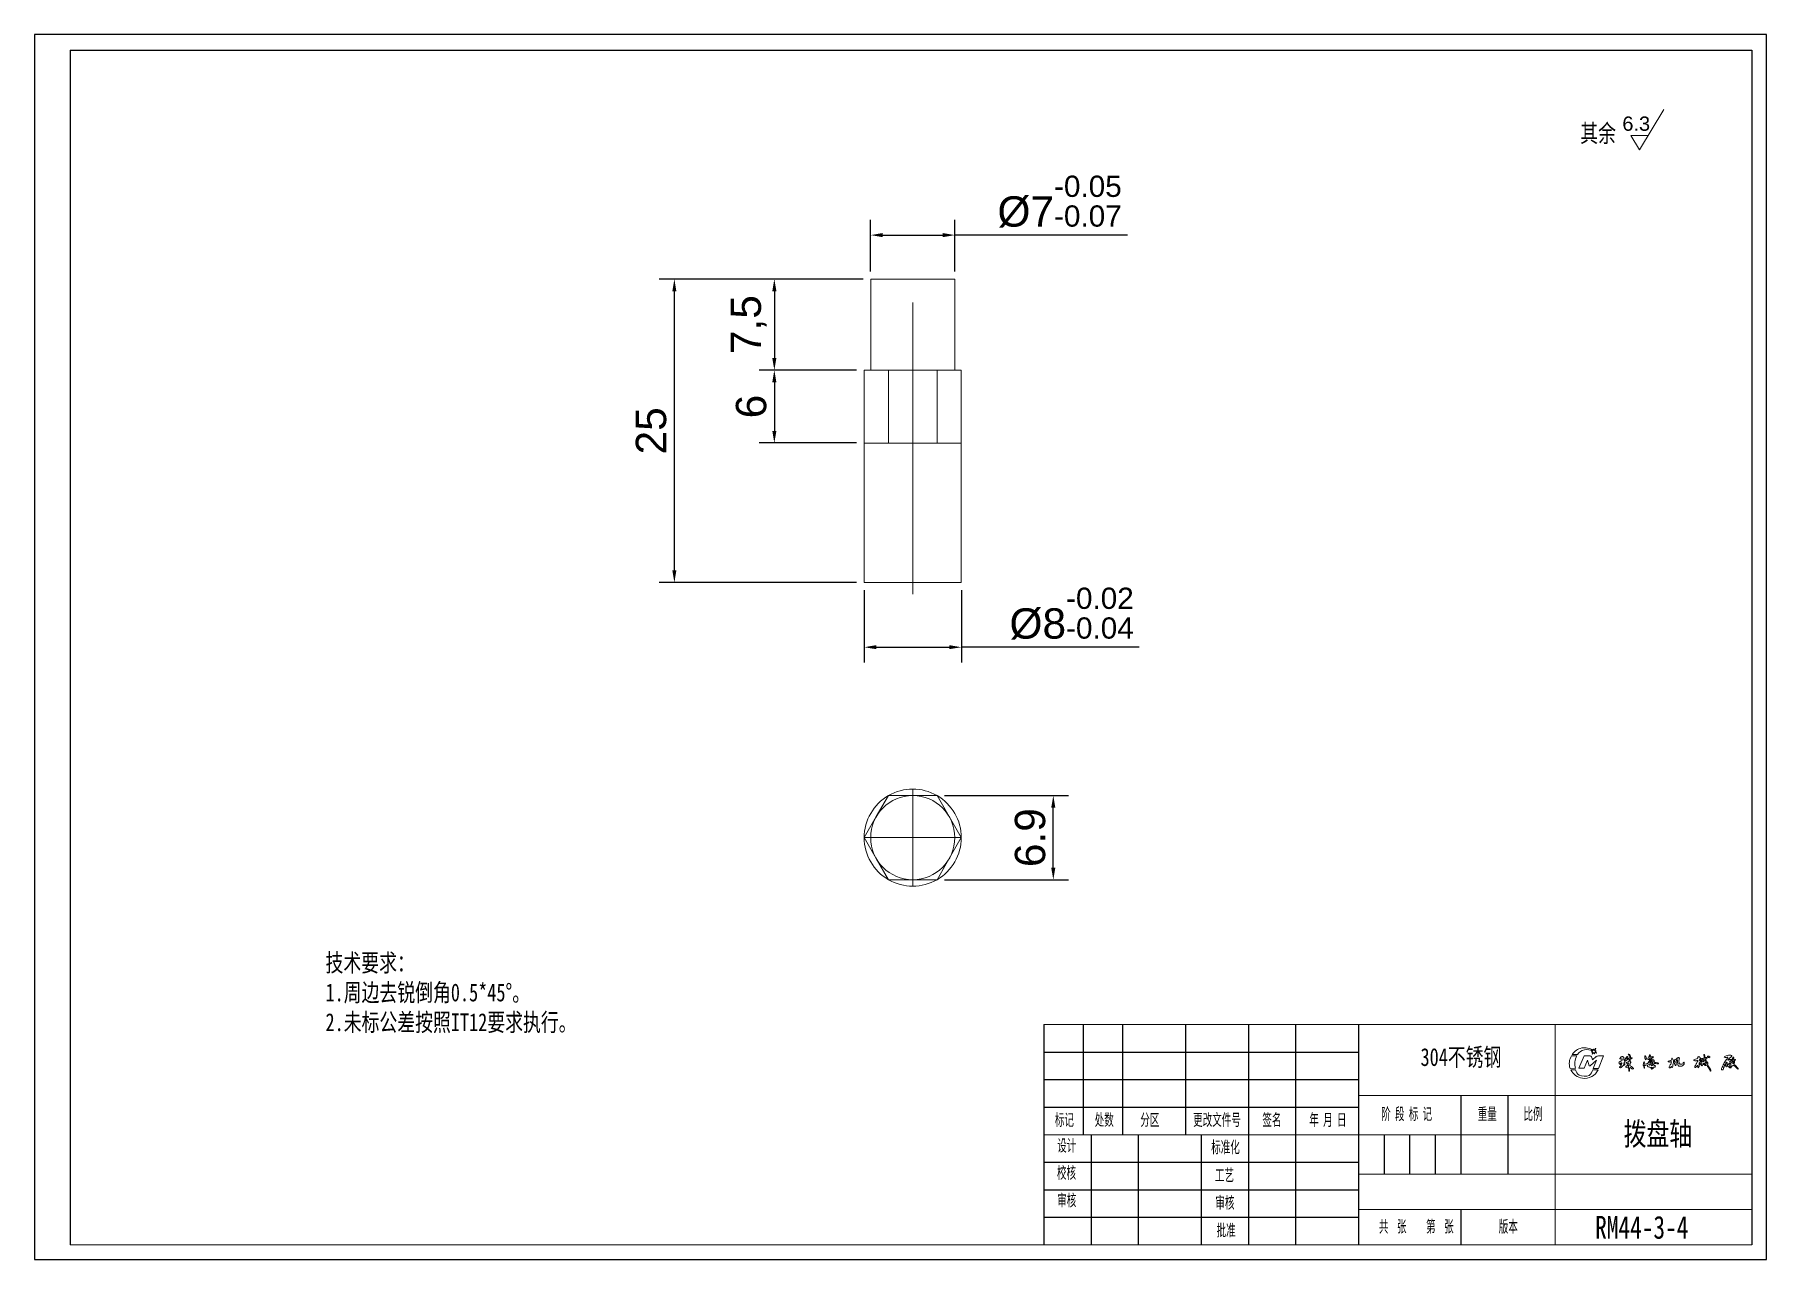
# Model space of a CAD drawing. Header units: millimetres. Extents: x 159798 to 159941, y -89842 to -89741.
import ezdxf

# ---------------------------------------------------------------- set-up
doc = ezdxf.new("R2010")
doc.units = ezdxf.units.MM
doc.linetypes.add('ACAD_ISO04W100', pattern=[30, 24, -3, 0, -3])
for name, color, linetype in [('10', 7, 'Continuous'), ('5', 7, 'Continuous'), ('9', 7, 'Continuous')]:
    doc.layers.add(name, color=color, linetype=linetype)
doc.layers.add('中心线', color=6, linetype='ACAD_ISO04W100', lineweight=0)
doc.layers.add('尺寸线', color=100, linetype='Continuous', lineweight=5)
doc.styles.add('SLDTEXTSTYLE1', font='TXT', dxfattribs={"width": 0.7, "bigfont": 'bigfont'})
doc.styles.get("Standard").update_dxf_attribs({"font": 'arial.ttf'})
doc.dimstyles.new('ISO-25', dxfattribs={"dimtxt": 2.5, "dimasz": 2.5, "dimexe": 1.25, "dimexo": 0.625, "dimtad": 1, "dimtih": 1, "dimtoh": 1, "dimtxsty": 'Standard', "dimcen": 2.5, "dimadec": 0, "dimazin": 0, "dimtfac": 1, "dimtmove": 0, "dimatfit": 3, "dimfxl": 1, "dimarcsym": 0})

# ---------------------------------------------------------------- blocks, each defined once
blk = doc.blocks.new('*D248')
at = {"layer": 'Defpoints', "color": 0, "transparency": 16777216}
for p in [(159850.79, -89760.96), (159866.95, -89760.96), (159866.42, -89785.96)]:
    blk.add_point(p, dxfattribs=at)
at = {"layer": '尺寸线', "color": 0, "lineweight": -2, "transparency": 16777216}
for p, q in [((159866.33, -89760.96), (159849.54, -89760.96)), ((159850.79, -89784.96), (159850.79, -89761.96)), ((159865.79, -89785.96), (159849.54, -89785.96))]:
    blk.add_line(p, q, dxfattribs=at)
at = {"layer": '尺寸线', "color": 0, "transparency": 16777216}
for points in [[(159850.62, -89761.96), (159850.95, -89761.96), (159850.79, -89760.96)], [(159850.62, -89784.96), (159850.95, -89784.96), (159850.79, -89785.96)]]:
    blk.add_solid(points, dxfattribs=at)
at = {"layer": '尺寸线', "color": 0, "transparency": 16777216, "insert": (159848.88, -89773.46), "char_height": 2.5, "attachment_point": 5, "rotation": 90}
blk.add_mtext('25', dxfattribs=at)
blk = doc.blocks.new('*D249')
at = {"layer": 'Defpoints', "color": 0, "transparency": 16777216}
for p in [(159866.95, -89760.96), (159859.02, -89768.46), (159866.42, -89768.46)]:
    blk.add_point(p, dxfattribs=at)
at = {"layer": '尺寸线', "color": 0, "lineweight": -2, "transparency": 16777216}
for p, q in [((159866.33, -89760.96), (159857.77, -89760.96)), ((159859.02, -89761.96), (159859.02, -89767.46)), ((159865.79, -89768.46), (159857.77, -89768.46))]:
    blk.add_line(p, q, dxfattribs=at)
at = {"layer": '尺寸线', "color": 0, "transparency": 16777216}
for points in [[(159858.85, -89761.96), (159859.19, -89761.96), (159859.02, -89760.96)], [(159858.85, -89767.46), (159859.19, -89767.46), (159859.02, -89768.46)]]:
    blk.add_solid(points, dxfattribs=at)
at = {"layer": '尺寸线', "color": 0, "transparency": 16777216, "insert": (159856.9, -89764.71), "char_height": 2.5, "attachment_point": 5, "rotation": 90}
blk.add_mtext('7,5', dxfattribs=at)
blk = doc.blocks.new('*D250')
at = {"layer": 'Defpoints', "color": 0, "transparency": 16777216}
for p in [(159866.42, -89768.46), (159859.02, -89774.46), (159866.42, -89774.46)]:
    blk.add_point(p, dxfattribs=at)
at = {"layer": '尺寸线', "color": 0, "lineweight": -2, "transparency": 16777216}
for p, q in [((159865.79, -89768.46), (159857.77, -89768.46)), ((159859.02, -89769.46), (159859.02, -89773.46)), ((159865.79, -89774.46), (159857.77, -89774.46))]:
    blk.add_line(p, q, dxfattribs=at)
at = {"layer": '尺寸线', "color": 0, "transparency": 16777216}
for points in [[(159858.85, -89769.46), (159859.19, -89769.46), (159859.02, -89768.46)], [(159858.85, -89773.46), (159859.19, -89773.46), (159859.02, -89774.46)]]:
    blk.add_solid(points, dxfattribs=at)
at = {"layer": '尺寸线', "color": 0, "transparency": 16777216, "insert": (159857.12, -89771.46), "char_height": 2.5, "attachment_point": 5, "rotation": 90}
blk.add_mtext('6', dxfattribs=at)
blk = doc.blocks.new('*D251')
at = {"layer": 'Defpoints', "color": 0, "transparency": 16777216}
for p in [(159872.42, -89803.5), (159881.99, -89803.5), (159872.42, -89810.43)]:
    blk.add_point(p, dxfattribs=at)
at = {"layer": '尺寸线', "color": 0, "lineweight": -2, "transparency": 16777216}
for p, q in [((159873.04, -89803.5), (159883.24, -89803.5)), ((159881.99, -89809.43), (159881.99, -89804.5)), ((159873.04, -89810.43), (159883.24, -89810.43))]:
    blk.add_line(p, q, dxfattribs=at)
at = {"layer": '尺寸线', "color": 0, "transparency": 16777216}
for points in [[(159881.82, -89804.5), (159882.16, -89804.5), (159881.99, -89803.5)], [(159881.82, -89809.43), (159882.16, -89809.43), (159881.99, -89810.43)]]:
    blk.add_solid(points, dxfattribs=at)
at = {"layer": '尺寸线', "color": 0, "transparency": 16777216, "insert": (159880.09, -89806.96), "char_height": 2.5, "attachment_point": 5, "rotation": 90}
blk.add_mtext('6.9', dxfattribs=at)
blk = doc.blocks.new('*D253')
at = {"layer": 'Defpoints', "color": 0, "transparency": 16777216}
for p in [(159866.42, -89785.96), (159874.42, -89785.96), (159874.42, -89791.28)]:
    blk.add_point(p, dxfattribs=at)
at = {"layer": '尺寸线', "color": 0, "lineweight": -2, "transparency": 16777216}
for p, q in [((159866.42, -89786.59), (159866.42, -89792.53)), ((159874.42, -89786.59), (159874.42, -89792.53)), ((159867.42, -89791.28), (159873.42, -89791.28)), ((159889.07, -89791.28), (159874.42, -89791.28))]:
    blk.add_line(p, q, dxfattribs=at)
at = {"layer": '尺寸线', "color": 0, "transparency": 16777216}
for points in [[(159867.42, -89791.11), (159867.42, -89791.44), (159866.42, -89791.28)], [(159873.42, -89791.11), (159873.42, -89791.44), (159874.42, -89791.28)]]:
    blk.add_solid(points, dxfattribs=at)
at = {"layer": '尺寸线', "color": 0, "transparency": 16777216, "insert": (159883.5, -89788.52), "char_height": 2.5, "attachment_point": 5}
blk.add_mtext('%%C8{\\H0.7x;\\S-0.02^ -0.04;}', dxfattribs=at)
blk = doc.blocks.new('*D254')
at = {"layer": 'Defpoints', "color": 0, "transparency": 16777216}
for p in [(159873.88, -89757.34), (159866.95, -89760.96), (159873.88, -89760.96)]:
    blk.add_point(p, dxfattribs=at)
at = {"layer": '尺寸线', "color": 0, "lineweight": -2, "transparency": 16777216}
for p, q in [((159866.95, -89760.34), (159866.95, -89756.09)), ((159873.88, -89760.34), (159873.88, -89756.09)), ((159867.95, -89757.34), (159872.88, -89757.34)), ((159888.09, -89757.34), (159873.88, -89757.34))]:
    blk.add_line(p, q, dxfattribs=at)
at = {"layer": '尺寸线', "color": 0, "transparency": 16777216}
for points in [[(159867.95, -89757.17), (159867.95, -89757.51), (159866.95, -89757.34)], [(159872.88, -89757.17), (159872.88, -89757.51), (159873.88, -89757.34)]]:
    blk.add_solid(points, dxfattribs=at)
at = {"layer": '尺寸线', "color": 0, "transparency": 16777216, "insert": (159882.51, -89754.59), "char_height": 2.5, "width": 16.67, "attachment_point": 5}
blk.add_mtext('%%C7{\\H0.7x;\\S-0.05^ -0.07;}', dxfattribs=at)

msp = doc.modelspace()

# ---------------------------------------------------------------- linework, layer by layer
at = {"color": 7, "linetype": 'Continuous', "lineweight": 15}
for p, q in [((159930.254, -89750.326), (159932.255, -89746.993)), ((159929.539, -89749.135), (159930.254, -89750.326)), ((159929.539, -89749.135), (159930.969, -89749.135)), ((159866.953, -89760.961), (159866.953, -89768.461)), ((159873.881, -89760.961), (159866.953, -89760.961)), ((159873.881, -89768.461), (159873.881, -89760.961)), ((159866.417, -89768.461), (159867.417, -89768.461)), ((159866.417, -89768.461), (159866.417, -89774.461)), ((159867.417, -89768.461), (159868.417, -89768.461)), ((159868.417, -89768.461), (159868.417, -89774.461)), ((159868.417, -89768.461), (159870.417, -89768.461)), ((159870.417, -89768.461), (159872.417, -89768.461)), ((159872.417, -89768.461), (159872.417, -89774.461)), ((159872.417, -89768.461), (159873.417, -89768.461)), ((159873.417, -89768.461), (159874.417, -89768.461)), ((159874.417, -89774.461), (159874.417, -89768.461)), ((159866.417, -89774.461), (159866.417, -89785.961)), ((159868.417, -89774.461), (159866.417, -89774.461)), ((159872.417, -89774.461), (159868.417, -89774.461)), ((159874.417, -89774.461), (159872.417, -89774.461)), ((159874.417, -89785.961), (159874.417, -89774.461)), ((159866.417, -89785.961), (159874.417, -89785.961)), ((159868.417, -89803.497), (159867.417, -89805.229)), ((159870.417, -89803.497), (159868.417, -89803.497)), ((159872.417, -89803.497), (159870.417, -89803.497)), ((159873.417, -89805.229), (159872.417, -89803.497)), ((159867.417, -89805.229), (159866.417, -89806.961)), ((159874.417, -89806.961), (159873.417, -89805.229)), ((159866.417, -89806.961), (159867.417, -89808.693)), ((159873.417, -89808.693), (159874.417, -89806.961)), ((159867.417, -89808.693), (159868.417, -89810.425)), ((159872.417, -89810.425), (159873.417, -89808.693)), ((159868.417, -89810.425), (159870.417, -89810.425)), ((159870.417, -89810.425), (159872.417, -89810.425))]:
    msp.add_line(p, q, dxfattribs=at)
msp.add_circle((159870.417, -89806.961), 3.464, dxfattribs=at)
for start, end in [(60, 180), (120, 180), (0, 60), (180, 240), (300, 0), (240, 300)]:
    msp.add_arc((159870.417, -89806.961), 4, start, end, dxfattribs=at)
at = {"layer": '10', "color": 7, "lineweight": 15}
for p, q in [((159923.317, -89822.36), (159923.317, -89831.427)), ((159907.126, -89828.188), (159939.508, -89828.188)), ((159881.22, -89831.427), (159923.317, -89831.427)), ((159923.317, -89831.427), (159923.317, -89840.493)), ((159907.126, -89834.665), (159939.508, -89834.665)), ((159907.126, -89837.585), (159939.508, -89837.585))]:
    msp.add_line(p, q, dxfattribs=at)
at = {"layer": '5', "color": 7, "lineweight": 15}
for p, q in [((159881.22, -89822.36), (159939.508, -89822.36)), ((159881.22, -89822.36), (159939.508, -89822.36)), ((159925.155, -89824.822), (159924.727, -89824.822)), ((159926.305, -89824.621), (159926.402, -89824.557)), ((159926.425, -89824.629), (159926.308, -89824.629)), ((159926.359, -89824.795), (159926.425, -89824.629)), ((159926.486, -89824.66), (159926.367, -89824.799)), ((159926.435, -89824.489), (159926.447, -89824.398)), ((159926.467, -89824.394), (159926.518, -89824.481)), ((159926.54, -89824.754), (159926.486, -89824.66)), ((159926.518, -89824.481), (159926.648, -89824.319)), ((159926.561, -89824.652), (159926.56, -89824.748)), ((159926.7, -89824.701), (159926.561, -89824.652)), ((159926.655, -89824.324), (159926.576, -89824.509)), ((159926.576, -89824.509), (159926.679, -89824.512)), ((159926.681, -89824.519), (159926.604, -89824.577)), ((159926.604, -89824.577), (159926.711, -89824.684)), ((159935.551, -89824.838), (159935.56, -89824.811)), ((159924.982, -89825.96), (159924.544, -89825.962)), ((159924.605, -89826.075), (159924.999, -89826.075)), ((159924.66, -89824.925), (159925.102, -89824.925)), ((159925.279, -89825.96), (159925.703, -89824.93)), ((159925.704, -89825.96), (159925.279, -89825.96)), ((159925.703, -89824.93), (159926.136, -89824.93)), ((159925.992, -89825.28), (159925.704, -89825.96)), ((159926.116, -89825.745), (159925.992, -89825.28)), ((159926.206, -89825.745), (159926.116, -89825.745)), ((159926.719, -89825.294), (159926.206, -89825.745)), ((159926.339, -89825.068), (159926.396, -89825.27)), ((159926.396, -89825.27), (159926.686, -89824.999)), ((159926.418, -89826.075), (159926.851, -89826.075)), ((159926.45, -89825.963), (159926.719, -89825.294)), ((159926.877, -89825.963), (159926.45, -89825.963)), ((159926.876, -89824.93), (159927.305, -89824.93)), ((159927.305, -89824.93), (159926.877, -89825.963)), ((159928.619, -89825.9), (159928.627, -89825.873)), ((159928.718, -89825.53), (159928.705, -89825.546)), ((159928.761, -89825.601), (159928.742, -89825.662)), ((159928.757, -89825.702), (159928.806, -89825.555)), ((159928.792, -89825.345), (159928.819, -89825.329)), ((159928.833, -89825.203), (159928.807, -89825.189)), ((159928.986, -89825.324), (159929.015, -89825.328)), ((159928.992, -89825.615), (159929.012, -89825.591)), ((159929.012, -89825.591), (159929.043, -89825.594)), ((159929.151, -89825.9), (159929.131, -89825.878)), ((159929.163, -89825.529), (159929.161, -89825.5)), ((159929.191, -89825.539), (159929.163, -89825.529)), ((159929.205, -89825.145), (159929.217, -89825.169)), ((159929.35, -89825.557), (159929.333, -89825.538)), ((159929.338, -89825.755), (159929.347, -89825.886)), ((159929.358, -89825.722), (159929.357, -89825.7)), ((159929.368, -89825.948), (159929.358, -89825.722)), ((159929.39, -89826.184), (159929.374, -89826.161)), ((159929.412, -89825.202), (159929.385, -89825.191)), ((159929.448, -89826.15), (159929.446, -89826.177)), ((159929.538, -89825.167), (159929.511, -89825.179)), ((159929.772, -89825.973), (159929.76, -89825.996)), ((159930.633, -89825.404), (159930.655, -89825.391)), ((159930.66, -89825.946), (159930.635, -89825.943)), ((159930.659, -89825.742), (159930.656, -89825.771)), ((159930.684, -89825.725), (159930.659, -89825.742)), ((159930.678, -89825.924), (159930.66, -89825.946)), ((159930.699, -89824.935), (159930.725, -89824.921)), ((159930.725, -89824.921), (159930.751, -89824.935)), ((159930.91, -89825.706), (159930.891, -89825.686)), ((159930.91, -89825.737), (159930.91, -89825.706)), ((159931.082, -89825.005), (159931.078, -89825.036)), ((159931.131, -89824.964), (159931.082, -89825.005)), ((159931.098, -89825.477), (159931.108, -89825.49)), ((159931.105, -89824.849), (159931.136, -89824.854)), ((159931.163, -89825.275), (159931.116, -89825.457)), ((159931.134, -89825.703), (159931.15, -89825.679)), ((159931.148, -89825.184), (159931.141, -89825.16)), ((159931.16, -89825.616), (159931.181, -89825.602)), ((159931.163, -89825.395), (159931.18, -89825.315)), ((159931.217, -89825.38), (159931.181, -89825.405)), ((159931.196, -89825.417), (159931.214, -89825.403)), ((159931.226, -89825.401), (159931.239, -89825.412)), ((159931.23, -89825.985), (159931.231, -89825.957)), ((159931.345, -89825.483), (159931.335, -89825.548)), ((159931.355, -89825.587), (159931.373, -89825.441)), ((159931.445, -89825.869), (159931.419, -89825.877)), ((159931.547, -89825.826), (159931.536, -89825.855)), ((159931.553, -89825.746), (159931.566, -89825.768)), ((159931.82, -89825.553), (159931.816, -89825.584)), ((159932.635, -89825.424), (159932.619, -89825.407)), ((159932.787, -89825.424), (159932.748, -89825.443)), ((159932.787, -89825.92), (159932.762, -89825.927)), ((159932.882, -89825.42), (159932.857, -89825.404)), ((159932.904, -89825.815), (159932.876, -89825.814)), ((159932.887, -89825.457), (159932.882, -89825.42)), ((159932.911, -89825.853), (159932.904, -89825.815)), ((159932.915, -89825.156), (159932.923, -89825.124)), ((159932.923, -89825.124), (159932.955, -89825.124)), ((159932.975, -89825.87), (159932.946, -89825.886)), ((159933.067, -89825.299), (159933.094, -89825.327)), ((159933.161, -89825.256), (159933.154, -89825.289)), ((159933.208, -89825.713), (159933.24, -89825.716)), ((159933.303, -89825.334), (159933.32, -89825.305)), ((159933.367, -89825.257), (159933.39, -89825.272)), ((159934.898, -89825.879), (159934.873, -89825.903)), ((159935.066, -89825.748), (159935.061, -89825.716)), ((159935.064, -89825.103), (159935.067, -89825.034)), ((159935.126, -89825.889), (159935.108, -89825.912)), ((159935.212, -89825.313), (159935.238, -89825.324)), ((159935.258, -89825.425), (159935.235, -89825.432)), ((159935.291, -89825.128), (159935.29, -89825.156)), ((159935.388, -89825.295), (159935.307, -89825.38)), ((159935.362, -89825.666), (159935.335, -89825.651)), ((159935.395, -89825.743), (159935.364, -89825.737)), ((159935.379, -89825.4), (159935.425, -89825.351)), ((159935.551, -89825.217), (159935.471, -89825.241)), ((159935.542, -89825.281), (159935.585, -89825.274)), ((159935.551, -89825.568), (159935.545, -89825.538)), ((159935.548, -89825.389), (159935.547, -89825.363)), ((159935.565, -89824.868), (159935.551, -89824.838)), ((159935.707, -89825.191), (159935.551, -89825.217)), ((159935.588, -89825.654), (159935.563, -89825.67)), ((159935.579, -89824.967), (159935.565, -89824.868)), ((159935.639, -89825.599), (159935.588, -89825.654)), ((159935.592, -89825.276), (159935.619, -89825.301)), ((159935.624, -89825.667), (159935.675, -89825.657)), ((159935.658, -89825.507), (159935.653, -89825.514)), ((159935.655, -89825.371), (159935.688, -89825.362)), ((159935.667, -89825.065), (159935.69, -89825.086)), ((159935.784, -89825.461), (159935.789, -89825.495)), ((159935.789, -89825.495), (159935.817, -89825.519)), ((159935.839, -89825.431), (159935.868, -89825.439)), ((159935.876, -89825.595), (159935.859, -89825.621)), ((159935.874, -89824.962), (159935.86, -89824.993)), ((159935.86, -89824.993), (159935.885, -89825.021)), ((159936.061, -89825.043), (159936.049, -89825.01)), ((159936.146, -89826.175), (159936.116, -89826.183)), ((159937.49, -89825.499), (159937.481, -89825.475)), ((159937.484, -89825.718), (159937.49, -89825.686)), ((159937.526, -89825.768), (159937.484, -89825.718)), ((159937.545, -89825.29), (159937.576, -89825.295)), ((159937.653, -89825.768), (159937.628, -89825.79)), ((159937.692, -89825.402), (159937.678, -89825.437)), ((159937.913, -89825.4), (159937.881, -89825.399)), ((159937.957, -89825.232), (159937.945, -89825.266)), ((159937.945, -89825.266), (159937.956, -89825.289)), ((159938.018, -89825.028), (159938.038, -89825.054)), ((159938.146, -89825.241), (159938.169, -89825.266)), ((159801.041, -89840.493), (159939.51, -89840.493))]:
    msp.add_line(p, q, dxfattribs=at)
for centre, radius, start, end in [((159925.736, -89825.45), 1.188, 53.99854, 148.11308), ((159925.908, -89825.298), 0.891, 56.30183, 147.72417), ((159926.308, -89824.625), 0.00422, 123.59808, 270), ((159926.363, -89824.796), 0.00422, 158.25924, 319.48501), ((159926.458, -89824.4), 0.0105, 30.5695, 172.24527), ((159926.549, -89824.748), 0.0105, 210.0475, 359.33925), ((159926.652, -89824.322), 0.00422, 336.84757, 141.15035), ((159926.679, -89824.516), 0.00422, 306.89987, 88.42974), ((159926.703, -89824.691), 0.0105, 250.62338, 44.9943), ((159929.367, -89824.839), 0.0394, 66.69586, 147.69693), ((159929.326, -89824.878), 0.0612, 25.63936, 82.80869), ((159929.378, -89824.918), 0.115, 12.6009, 87.89792), ((159935.574, -89824.854), 0.045, 21.32184, 108.17619), ((159925.689, -89825.566), 1.212, 148.10678, 199.0712), ((159925.699, -89825.582), 1.2, 204.25819, 263.22268), ((159926.412, -89825.603), 1.474, 152.64769, 194.03749), ((159925.604, -89825.989), 0.612, 188.07778, 239.36943), ((159925.751, -89825.585), 1.204, 260.74299, 335.98713), ((159925.413, -89825.756), 1.054, 312.06403, 342.41098), ((159926.15, -89825.128), 0.199, 17.84837, 94.25997), ((159926.9, -89825.296), 0.366, 93.88116, 125.93911), ((159928.651, -89825.507), 0.0918, 111.73471, 250.43201), ((159928.406, -89824.941), 0.525, 293.74076, 304.37866), ((159928.702, -89825.434), 0.473, 259.91518, 270.87813), ((159928.49, -89825.867), 0.303, 52.03613, 64.44068), ((159929.479, -89826.488), 1.05, 135.77997, 144.14487), ((159928.722, -89825.172), 0.089, 115.88205, 173.9154), ((159928.71, -89825.052), 0.135, 235.55963, 273.09561), ((159929.08, -89825.187), 0.598, 227.57647, 233.63482), ((159928.724, -89825.094), 0.0407, 90.16643, 177.15274), ((159928.806, -89825.537), 0.192, 94.00789, 122.49705), ((159928.741, -89825.552), 0.0357, 171.39316, 285.58996), ((159928.7, -89825.789), 0.118, 274.20871, 318.69402), ((159928.767, -89825.006), 0.187, 254.45682, 282.35154), ((159928.745, -89825.544), 0.0308, 67.96471, 152.63215), ((159928.807, -89825.108), 0.0994, 95.00357, 146.77594), ((159928.731, -89825.659), 0.0114, 236.67345, 342.78491), ((159928.624, -89825.662), 0.139, 317.34984, 342.87309), ((159928.75, -89825.597), 0.0114, 342.78491, 91.18323), ((159928.714, -89825.351), 0.171, 284.42988, 294.48738), ((159928.786, -89825.521), 0.0154, 338.4925, 93.47325), ((159929.153, -89826.142), 0.456, 123.39982, 142.88236), ((159928.85, -89825.053), 0.0683, 40.56591, 139.98771), ((159928.776, -89825.547), 0.0315, 345.40153, 40.67624), ((159928.656, -89825.271), 0.173, 340.21454, 1.49825), ((159928.69, -89825.225), 0.145, 343.75878, 9.03261), ((159928.715, -89825.385), 0.421, 55.36323, 63.54781), ((159928.423, -89824.955), 0.939, 300.69424, 306.31765), ((159928.817, -89825.524), 0.173, 317.22654, 337.38014), ((159928.95, -89825.595), 0.0467, 262.75607, 335.03996), ((159929.256, -89824.908), 0.329, 203.40216, 213.911), ((159929.22, -89825.219), 0.256, 170.36434, 204.19773), ((159928.863, -89825.113), 0.122, 328.87571, 9.96208), ((159928.872, -89825.506), 0.135, 321.28638, 0.14287), ((159929.227, -89825.958), 0.351, 125.14715, 135.17814), ((159929.059, -89825.494), 0.0542, 96.06335, 192.77441), ((159928.864, -89825.245), 0.172, 331.4243, 351.08691), ((159929.004, -89825.626), 0.0499, 295.09104, 39.4683), ((159929.111, -89825.302), 0.083, 117.42123, 158.79048), ((159929.128, -89825.44), 0.0984, 90.76751, 143.3679), ((159928.992, -89825.415), 0.0666, 338.26911, 30.74864), ((159929.151, -89825.242), 0.0794, 126.9119, 170.0414), ((159928.723, -89824.997), 0.422, 334.47962, 342.72974), ((159929.419, -89825.277), 0.331, 131.13318, 152.18921), ((159929.028, -89825.122), 0.24, 294.24208, 316.26159), ((159928.829, -89825.784), 0.316, 342.7667, 353.93769), ((159929.194, -89825.836), 0.0535, 96.00648, 160.44021), ((159929.238, -89825.528), 0.382, 256.86891, 284.61724), ((159929.268, -89825.622), 0.162, 99.81165, 131.03223), ((159928.766, -89825.367), 0.592, 315.43317, 324.4382), ((159929.261, -89825.436), 0.125, 235.83347, 305.07277), ((159929.252, -89825.036), 0.0518, 71.26752, 170.74483), ((159929.512, -89825.595), 0.436, 127.31067, 135.32762), ((159929.379, -89825.192), 0.181, 145.51709, 164.82413), ((159929.314, -89825.356), 0.211, 93.20974, 117.52757), ((159928.959, -89824.873), 0.347, 321.3255, 331.19696), ((159929.281, -89825.502), 0.0568, 72.56929, 135.4047), ((159929.193, -89825.102), 0.156, 290.38055, 312.91964), ((159931.128, -89827.244), 2.426, 138.66815, 140.81882), ((159929.232, -89825.01), 0.0438, 316.66988, 32.3132), ((159929.302, -89825.351), 0.097, 267.43343, 338.97668), ((159929.31, -89825.096), 0.121, 264.95169, 308.03305), ((159929.371, -89825.238), 0.115, 81.92744, 126.67163), ((159929.202, -89825.535), 0.15, 314.20692, 351.58046), ((159929.287, -89825.704), 0.0392, 312.80177, 359.72413), ((159929.327, -89825.73), 0.0143, 191.77564, 274.76943), ((159929.342, -89825.709), 0.0172, 30.37273, 163.99607), ((159929.327, -89825.756), 0.0114, 3.57579, 82.82114), ((159929.335, -89825.887), 0.0114, 264.40984, 3.57579), ((159928.296, -89826.088), 1.08, 356.16, 7.45446), ((159929.089, -89825.029), 0.342, 356.13915, 31.29985), ((159929.367, -89825.064), 0.0636, 288.53917, 10.41098), ((159929.4, -89826.043), 0.142, 265.92367, 288.99747), ((159931.266, -89825.638), 1.89, 169.54971, 172.32807), ((159929.13, -89825.235), 0.284, 347.61238, 6.50537), ((159929.61, -89825.989), 0.179, 152.93266, 192.2151), ((159929.526, -89826.102), 0.092, 170.8204, 210.91739), ((159929.178, -89826.058), 0.259, 353.48882, 6.8611), ((159929.473, -89825.965), 0.0605, 53.29979, 111.01202), ((159929.648, -89825.685), 0.192, 166.95309, 194.40932), ((159928.749, -89825.328), 0.778, 336.20184, 340.66322), ((159929.75, -89825.349), 0.48, 233.13321, 244.16571), ((159929.615, -89825.377), 0.133, 159.46151, 185.23184), ((159929.697, -89825.205), 0.282, 220.65354, 233.05021), ((159929.543, -89825.576), 0.0606, 130.87673, 189.16745), ((159929.296, -89824.991), 0.218, 346.7386, 26.84101), ((159929.967, -89825.353), 0.478, 166.56195, 177.22767), ((159929.669, -89825.233), 0.167, 161.24927, 183.02782), ((159929.47, -89825.458), 0.0792, 294.8967, 339.12946), ((159929.58, -89825.054), 0.0733, 169.41921, 216.93768), ((159929.461, -89826.144), 0.233, 40.42099, 78.10447), ((159929.567, -89824.911), 0.193, 256.37479, 283.87397), ((159928.859, -89825.671), 0.71, 15.08818, 19.81229), ((159929.555, -89824.994), 0.174, 264.49128, 284.4301), ((159929.116, -89826.525), 0.857, 40.12015, 60.26806), ((159928.876, -89824.113), 1.274, 304.54577, 308.42677), ((159929.626, -89825.165), 0.0687, 52.06811, 100.59966), ((159929.701, -89825.924), 0.0929, 227.82776, 309.58112), ((159930.726, -89825.661), 0.155, 172.67696, 206.24608), ((159929.958, -89825.481), 0.634, 345.35926, 353.68154), ((159931.615, -89825.607), 1.036, 186.8083, 198.94544), ((159930.799, -89825.602), 0.217, 150.43685, 166.48195), ((159930.234, -89825.352), 0.403, 339.33731, 352.68595), ((159930.783, -89825.576), 0.149, 165.44538, 199.15041), ((159930.46, -89825.445), 0.202, 332.22312, 15.46446), ((159930.393, -89824.287), 1.362, 280.54822, 288.24676), ((159930.339, -89825.895), 0.34, 355.24294, 21.39194), ((159930.634, -89825.014), 0.713, 273.97991, 278.85581), ((159930.833, -89824.987), 0.144, 159.05098, 196.84599), ((159931.133, -89825.015), 0.438, 181.72603, 206.7303), ((159931.573, -89824.919), 0.881, 199.4082, 203.32193), ((159930.865, -89825.915), 0.231, 83.52515, 121.48032), ((159930.808, -89824.935), 0.0562, 179.85433, 247.00262), ((159930.688, -89825.13), 0.158, 298.71089, 345.13535), ((159930.551, -89825.127), 0.273, 4.16649, 30.95386), ((159930.768, -89825.233), 0.351, 278.35182, 308.34024), ((159931.227, -89825.034), 0.41, 190.29648, 199.45662), ((159930.995, -89825.748), 0.0859, 172.86773, 253.42089), ((159931.276, -89825.227), 0.334, 144.34957, 170.68907), ((159930.445, -89825.351), 0.532, 13.13159, 19.52313), ((159930.998, -89825.196), 0.0496, 224.4428, 331.22424), ((159930.769, -89826.692), 0.885, 70.91261, 76.87081), ((159930.877, -89825.424), 0.137, 322.56195, 347.73017), ((159929.12, -89823.978), 2.16, 330.76649, 333.99261), ((159931.263, -89825.558), 0.272, 144.60088, 157.4718), ((159931.072, -89825.648), 0.0472, 147.82, 225.32738), ((159931.277, -89826.2), 0.627, 91.09513, 113.0134), ((159931.217, -89825.11), 0.599, 252.69997, 262.0361), ((159930.871, -89825.303), 0.195, 330.18511, 347.99972), ((159931.098, -89825.237), 0.0593, 102.74047, 162.33987), ((159931.176, -89825.639), 0.246, 241.49331, 269.79703), ((159929.495, -89823.964), 1.838, 328.44852, 331.21479), ((159931.72, -89825.681), 0.739, 143.38742, 152.8231), ((159931.123, -89824.959), 0.0895, 239.46341, 298.59173), ((159931.13, -89825.218), 0.0584, 78.85274, 139.1547), ((159931.237, -89825.586), 0.177, 133.38991, 142.03165), ((159931.142, -89825.342), 0.152, 256.87561, 276.74517), ((159930.77, -89825.069), 0.396, 334.36531, 343.16404), ((159931.073, -89824.894), 0.0905, 309.16772, 348.94294), ((159930.545, -89825.158), 0.665, 21.79876, 27.21515), ((159931.355, -89825.678), 0.205, 162.46075, 180.49175), ((159931.166, -89825.466), 0.0274, 257.35369, 8.59842), ((159931.356, -89825.375), 0.218, 135.77568, 152.49696), ((159931.175, -89825.396), 0.0112, 174.36274, 305.45423), ((159931.17, -89824.947), 0.0908, 267.65225, 307.84646), ((159931.262, -89826.367), 0.489, 82.33881, 100.222), ((159931.221, -89825.341), 0.0485, 132.13492, 147.01586), ((159931.131, -89825.735), 0.143, 30.60002, 69.33977), ((159931.235, -89825.351), 0.0653, 87.96358, 135.13708), ((159931.203, -89825.426), 0.0112, 128.13944, 185.70466), ((159931.434, -89825.436), 0.242, 177.83307, 186.1836), ((159931.925, -89825.612), 0.822, 145.28134, 151.83317), ((159931.221, -89825.411), 0.0112, 62.84712, 128.13944), ((159931.176, -89825.31), 0.0807, 300.7695, 314.15184), ((159931.311, -89825.333), 0.326, 94.04097, 105.21873), ((159931.282, -89825.956), 0.0595, 208.77301, 271.37545), ((159931.282, -89826.105), 0.157, 86.44899, 109.08666), ((159931.397, -89825.659), 0.334, 110.46738, 119.5821), ((159931.054, -89824.898), 0.429, 295.31345, 303.35768), ((159929.878, -89825.317), 1.418, 343.36215, 345.88869), ((159931.295, -89825.654), 0.0905, 230.0997, 288.7629), ((159931.495, -89825.215), 0.323, 217.59684, 226.2384), ((159931.222, -89825.073), 0.0757, 291.27437, 335.76256), ((159931.199, -89825.24), 0.34, 281.26614, 291.01765), ((159931.313, -89825.427), 0.0464, 206.74106, 293.2294), ((159931.32, -89825.386), 0.0566, 358.35224, 134.77651), ((159931.299, -89825.932), 0.0848, 259.12262, 341.84204), ((159931.448, -89825.59), 0.604, 99.23738, 105.30645), ((159931.338, -89825.341), 0.0979, 48.73299, 120.01574), ((159931.312, -89824.965), 0.141, 261.14893, 286.60528), ((159931.287, -89825.903), 0.0456, 275.85777, 27.63047), ((159931.324, -89825.546), 0.0112, 255.96963, 351.74296), ((159931.296, -89825.697), 0.0507, 304.08962, 16.85772), ((159931.334, -89825.481), 0.0112, 351.74296, 101.99256), ((159931.122, -89825.61), 0.234, 341.9753, 5.65657), ((159931.346, -89825.055), 0.0605, 29.98959, 85.48529), ((159931.216, -89824.965), 0.192, 315.36404, 341.91805), ((159931.218, -89825.404), 0.159, 346.49377, 5.8595), ((159931.285, -89825.863), 0.135, 314.57212, 353.66859), ((159931.34, -89825.398), 0.145, 28.24187, 64.4197), ((159931.736, -89825.69), 0.303, 155.57345, 184.64559), ((159931.486, -89825.642), 0.0896, 234.80046, 273.26907), ((159931.467, -89825.709), 0.162, 262.30006, 295.26022), ((159931.494, -89825.654), 0.0953, 74.17181, 110.67067), ((159931.437, -89825.367), 0.0488, 338.24435, 50.47087), ((159931.554, -89825.411), 0.0757, 160.09577, 229.41631), ((159931.438, -89826.082), 0.355, 71.13597, 81.36517), ((159931.574, -89825.022), 0.452, 261.08588, 268.85479), ((159931.557, -89825.88), 0.32, 74.94063, 96.59662), ((159931.74, -89825.858), 0.196, 152.8165, 170.71013), ((159931.361, -89827.179), 1.717, 78.08665, 83.14928), ((159931.802, -89825.177), 0.427, 247.66272, 259.89858), ((159931.706, -89825.645), 0.146, 38.77309, 86.38804), ((159931.755, -89825.477), 0.123, 256.86653, 299.54845), ((159932.662, -89825.414), 0.0443, 88.61056, 171.00204), ((159932.803, -89824.795), 0.651, 255.08217, 265.17792), ((159932.392, -89824.17), 1.23, 282.75949, 289.69337), ((159932.875, -89825.869), 0.164, 142.60953, 185.5261), ((159933.202, -89825.345), 0.73, 227.76456, 232.93961), ((159931.81, -89825.16), 1.115, 326.89245, 332.27689), ((159932.566, -89824.53), 0.921, 283.87896, 288.39849), ((159932.668, -89825.729), 0.224, 301.92472, 337.74683), ((159932.404, -89825.39), 0.488, 323.66249, 352.08888), ((159932.794, -89825.2), 0.129, 275.53426, 19.80089), ((159932.945, -89825.851), 0.0345, 183.7166, 270.64392), ((159932.804, -89825.266), 0.208, 8.57633, 43.3212), ((159932.736, -89825.757), 0.265, 334.88556, 4.48875), ((159933.76, -89825.743), 0.76, 174.6877, 179.49849), ((159933.643, -89825.805), 0.654, 150.74152, 168.3445), ((159933.094, -89825.216), 0.0873, 192.53939, 251.94565), ((159933.198, -89825.44), 0.133, 157.77031, 200.13057), ((159932.989, -89825.329), 0.105, 324.71284, 1.10896), ((159931.64, -89825.381), 1.522, 353.37041, 358.4457), ((159933.362, -89825.57), 0.21, 176.21977, 222.91089), ((159932.782, -89825.377), 0.382, 353.22326, 13.37655), ((159933.28, -89825.416), 0.199, 97.62492, 126.71996), ((159933.183, -89825.618), 0.113, 299.96091, 333.97474), ((159933.217, -89825.123), 0.102, 291.38328, 329.59079), ((159933.53, -89825.519), 0.254, 168.09333, 190.89099), ((159934.588, -89825.547), 1.309, 180.85757, 185.26996), ((159931.469, -89825.089), 1.85, 348.24412, 352.41924), ((159933.075, -89824.81), 0.431, 302.1333, 311.08782), ((159933.102, -89825.043), 0.341, 309.7516, 321.08318), ((159933.956, -89825.999), 1.051, 121.01497, 124.68213), ((159932.723, -89825.405), 0.68, 359.98446, 11.3371), ((159934.593, -89825.439), 1.191, 178.38568, 183.24953), ((159932.474, -89825.596), 0.935, 1.34932, 5.47816), ((159933.678, -89825.603), 0.271, 173.7747, 209.46668), ((159933.474, -89825.14), 0.0727, 345.38413, 144.80873), ((159933.217, -89826.051), 0.387, 44.49478, 54.49986), ((159933.617, -89825.281), 0.514, 256.03282, 286.0682), ((159934.608, -89825.375), 1.096, 171.97534, 186.07816), ((159933.354, -89825.572), 0.183, 5.2333, 26.02074), ((159933.237, -89825.091), 0.315, 335.38476, 347.64566), ((159933.584, -89825.555), 0.0469, 179.65304, 263.12671), ((159933.632, -89825.547), 0.0765, 225.36565, 276.03531), ((159933.671, -89825.294), 0.331, 264.62119, 299.72766), ((159933.694, -89825.54), 0.244, 285.56644, 4.42241), ((159933.792, -89825.517), 0.0769, 304.03292, 19.3571), ((159933.928, -89825.54), 0.0799, 97.374, 142.60412), ((159933.875, -89825.508), 0.064, 348.07803, 47.47698), ((159934.788, -89825.276), 0.0506, 164.68104, 236.53228), ((159934.473, -89824.173), 1.122, 283.75338, 299.43994), ((159934.832, -89825.168), 0.166, 244.58666, 279.90362), ((159935.113, -89825.83), 0.299, 168.75715, 188.62986), ((159934.895, -89825.792), 0.114, 226.63108, 258.92644), ((159935.005, -89825.869), 0.21, 133.79354, 152.12619), ((159934.896, -89825.033), 0.301, 263.10676, 289.05182), ((159936.438, -89826.607), 1.811, 146.2824, 150.59117), ((159935.109, -89825.966), 0.228, 132.11322, 157.7573), ((159934.193, -89825.173), 0.854, 329.85284, 336.70089), ((159934.927, -89825.696), 0.105, 285.90802, 322.94314), ((159936.108, -89826.068), 1.261, 146.00988, 153.76073), ((159934.986, -89825.178), 0.14, 273.57476, 301.33654), ((159935.084, -89825.793), 0.0808, 106.80552, 154.70226), ((159934.991, -89825.082), 0.076, 295.73802, 343.67734), ((159935.003, -89825.334), 0.0662, 333.32896, 33.04183), ((159935.297, -89825.788), 0.235, 170.09056, 187.70482), ((159935.179, -89825.822), 0.114, 178.86858, 231.52787), ((159935.152, -89825.085), 0.0993, 92.38317, 148.90354), ((159935.062, -89825.807), 0.104, 307.91305, 3.57718), ((159935.096, -89825.086), 0.113, 29.05936, 62.6982), ((159934.506, -89825.651), 0.662, 352.93608, 1.78853), ((159935.635, -89825.753), 0.472, 177.52003, 185.77892), ((159935.351, -89825.616), 0.184, 132.14254, 184.52517), ((159934.991, -89825.332), 0.363, 34.18843, 55.84857), ((159935.312, -89825.265), 0.111, 136.29963, 205.60617), ((159935.284, -89825.589), 0.0607, 40.82293, 171.14546), ((159935.3, -89825.582), 0.0766, 178.40215, 296.86375), ((159935.281, -89825.463), 0.0557, 145.75587, 196.87612), ((159935.213, -89825.084), 0.106, 280.30258, 317.03011), ((159935.316, -89825.339), 0.0799, 120.06604, 168.66267), ((159935.348, -89825.474), 0.103, 113.55705, 151.15416), ((159935.425, -89825.354), 0.171, 117.32381, 150.67009), ((159935.338, -89825.5), 0.0508, 260.33848, 339.3398), ((159935.42, -89825.23), 0.0784, 85.12581, 159.15713), ((159935.499, -89825.697), 0.141, 167.22594, 196.26337), ((159935.388, -89825.408), 0.0124, 136.79223, 219.18543), ((159935.293, -89825.473), 0.103, 334.11276, 33.40374), ((159935.453, -89825.354), 0.0879, 101.59953, 138.47708), ((159935.563, -89826.069), 0.366, 106.59712, 117.29771), ((159935.434, -89825.359), 0.0124, 50.34535, 136.79223), ((159935.323, -89824.755), 0.411, 284.62522, 298.58625), ((159935.424, -89825.238), 0.0323, 291.61523, 331.22067), ((159935.677, -89825.123), 0.327, 223.91936, 233.06684), ((159935.482, -89825.28), 0.0401, 106.57999, 138.65368), ((159935.239, -89825.602), 0.248, 332.27933, 356.40053), ((159935.516, -89825.363), 0.041, 211.8628, 320.3412), ((159935.581, -89825.626), 0.0953, 112.33808, 174.96964), ((159935.506, -89824.949), 0.167, 274.63376, 297.53629), ((159935.607, -89825.313), 0.0777, 162.39629, 220.38071), ((159935.544, -89825.293), 0.0124, 98.9286, 162.02323), ((159935.773, -89825.595), 0.224, 173.2568, 199.67777), ((159936.383, -89824.892), 0.808, 185.35467, 190.09043), ((159935.534, -89825.061), 0.0606, 323.57903, 26.99106), ((159935.587, -89825.287), 0.0124, 63.95188, 98.9286), ((159935.627, -89825.679), 0.0124, 100.81612, 189.86149), ((159936.039, -89825.385), 0.517, 214.91395, 222.13171), ((159935.415, -89824.953), 0.232, 356.92747, 29.94288), ((159935.717, -89825.295), 0.0983, 183.43577, 230.57471), ((159935.505, -89825.534), 0.149, 333.79983, 7.70906), ((159936.128, -89824.917), 0.484, 185.74219, 197.75807), ((159935.672, -89825.524), 0.208, 265.22559, 302.16234), ((159935.707, -89825.528), 0.0532, 86.59074, 157.39669), ((159935.731, -89825.356), 0.0913, 84.32528, 129.54923), ((159935.458, -89825.367), 0.23, 1.34784, 20.86675), ((159935.641, -89825.511), 0.15, 283.29535, 322.17982), ((159935.658, -89824.899), 0.19, 279.60894, 299.35701), ((159935.68, -89825.011), 0.182, 278.36914, 309.82239), ((159935.583, -89825.576), 0.163, 13.91894, 38.73773), ((159935.345, -89825.391), 0.415, 358.63909, 17.65342), ((159935.686, -89825.587), 0.0747, 347.88195, 42.25172), ((159935.771, -89825.146), 0.0836, 35.28434, 103.784), ((159936.048, -89825.319), 0.3, 195.79593, 208.35528), ((159935.794, -89825.743), 0.0434, 17.36706, 104.68947), ((159936.881, -89825.979), 1.365, 139.74669, 142.61696), ((159935.713, -89825.446), 0.127, 324.84653, 6.92606), ((159936.452, -89825.458), 0.674, 203.80113, 217.99314), ((159936.612, -89825.301), 0.818, 203.01254, 219.36768), ((159935.766, -89825.521), 0.132, 326.39261, 38.84945), ((159935.899, -89825.214), 0.253, 53.71884, 95.69989), ((159936.072, -89824.84), 0.26, 224.06332, 255.8517), ((159935.621, -89826.154), 0.411, 29.24927, 43.23074), ((159935.091, -89826.415), 1.069, 23.02971, 33.77647), ((159936.457, -89825.768), 0.512, 201.2342, 216.21796), ((159935.976, -89825.003), 0.0947, 289.88514, 334.75238), ((159935.778, -89826.294), 0.348, 29.13681, 40.08432), ((159937.181, -89825.215), 1.354, 215.24554, 219.50841), ((159936.182, -89826.105), 0.102, 191.22426, 229.74851), ((159935.961, -89826.145), 0.187, 350.69717, 21.33761), ((159937.088, -89826.031), 0.0832, 144.17237, 214.89385), ((159936.548, -89825.716), 0.542, 330.5705, 344.60798), ((159937.074, -89825.996), 0.0995, 236.57187, 353.53592), ((159938.372, -89826.367), 1.396, 150.49191, 158.70448), ((159938.934, -89826.464), 1.943, 144.39322, 156.18351), ((159937.779, -89826.094), 0.611, 156.17451, 171.84725), ((159936.513, -89825.489), 0.792, 333.14693, 340.4125), ((159937.665, -89825.707), 0.822, 103.38514, 121.96981), ((159937.32, -89824.954), 0.107, 211.526, 265.05364), ((159937.533, -89825.802), 0.278, 149.57008, 170.24812), ((159936.792, -89825.261), 0.641, 321.42723, 333.3333), ((159937.39, -89824.88), 0.197, 246.3551, 266.49125), ((159937.576, -89825.726), 0.231, 126.85048, 184.77042), ((159937.429, -89825.759), 0.0841, 170.36269, 258.35962), ((159938.955, -89826.305), 1.872, 142.57197, 148.72607), ((159937.509, -89825.58), 0.147, 128.70562, 167.67336), ((159937.494, -89825.348), 0.296, 93.92541, 113.05638), ((159937.376, -89825.769), 0.0807, 296.26699, 7.90397), ((159937.42, -89825.651), 0.186, 70.99544, 91.21424), ((159937.513, -89825.581), 0.0848, 105.64458, 152.31163), ((159937.812, -89825.719), 0.358, 175.57336, 186.27583), ((159937.626, -89825.747), 0.18, 119.67298, 162.09876), ((159937.209, -89825.006), 0.305, 328.24474, 340.39086), ((159937.67, -89825.462), 0.588, 86.6853, 109.38389), ((159937.499, -89825.125), 0.0768, 57.68166, 109.54099), ((159937.477, -89825.61), 0.0764, 279.859, 329.55007), ((159937.844, -89825.386), 0.445, 133.02447, 141.47338), ((159937.408, -89825.996), 0.256, 32.44039, 62.65213), ((159937.713, -89825.924), 0.377, 82.49047, 117.89979), ((159937.535, -89825.593), 0.0571, 277.86904, 342.46026), ((159937.59, -89825.285), 0.0459, 103.22258, 185.78051), ((159937.803, -89825.354), 0.235, 142.55764, 165.52461), ((159937.713, -89825.272), 0.136, 124.03824, 166.83196), ((159937.565, -89825.754), 0.146, 28.2798, 80.59196), ((159937.505, -89825.421), 0.238, 45.42807, 61.96929), ((159937.764, -89825.742), 0.181, 219.82796, 272.67461), ((159937.712, -89825.772), 0.0858, 192.14943, 281.43708), ((159938.015, -89825.489), 0.503, 127.55775, 138.95119), ((159937.566, -89825.673), 0.129, 312.22426, 354.53917), ((159937.688, -89825.205), 0.0494, 250.82895, 328.87951), ((159937.719, -89825.409), 0.049, 213.84895, 289.59587), ((159937.664, -89825.296), 0.11, 284.86175, 320.05275), ((159937.727, -89825.085), 0.211, 59.89747, 96.25219), ((159937.615, -89824.849), 0.259, 291.36547, 320.75735), ((159937.715, -89825.807), 0.0508, 285.82337, 359.73893), ((159937.771, -89825.328), 0.106, 57.89123, 112.61628), ((159937.662, -89825.887), 0.438, 62.90644, 80.31864), ((159937.664, -89825.215), 0.173, 298.95203, 321.00139), ((159937.696, -89825.617), 0.0941, 344.00346, 45.24173), ((159936.718, -89825.604), 1.067, 348.99341, 354.35643), ((159937.707, -89825.797), 0.142, 297.09266, 351.0472), ((159937.61, -89825.658), 0.178, 343.37318, 4.79056), ((159937.772, -89825.267), 0.0622, 295.25267, 27.83355), ((159937.789, -89824.952), 0.0663, 292.93388, 49.26034), ((159937.922, -89825.816), 0.0746, 132.8218, 182.25923), ((159938.558, -89825.471), 0.71, 158.37591, 169.09229), ((159937.941, -89825.346), 0.0801, 173.56539, 221.70524), ((159937.887, -89825.551), 0.0595, 19.14625, 116.08979), ((159937.904, -89825.713), 0.0581, 236.10494, 304.29465), ((159938.071, -89825.235), 0.174, 149.67755, 171.63458), ((159937.975, -89825.467), 0.0909, 72.4547, 132.90662), ((159938.011, -89825.152), 0.0907, 134.76416, 177.12423), ((159937.116, -89824.856), 1.222, 312.19317, 316.66432), ((159938.003, -89825.518), 0.0606, 193.22324, 255.94484), ((159938.023, -89825.106), 0.0779, 93.49946, 166.2315), ((159938.096, -89825.614), 0.354, 102.49944, 113.25453), ((159937.538, -89825.032), 0.465, 334.51803, 342.68356), ((159937.817, -89825.019), 0.224, 317.14152, 350.82555), ((159937.93, -89825.528), 0.0747, 320.17858, 12.47358), ((159937.135, -89825.452), 0.87, 356.01313, 4.70489), ((159937.715, -89826.193), 0.576, 49.86849, 59.86227), ((159938.077, -89825.341), 0.0923, 86.97612, 128.36632), ((159937.662, -89825.531), 0.397, 347.3147, 356.93361), ((159939, -89824.77), 1.273, 221.73635, 227.72098), ((159937.932, -89825.479), 0.146, 330.1538, 9.64947), ((159938.248, -89825.417), 0.177, 149.89594, 192.59769), ((159938.123, -89825.319), 0.0812, 73.34155, 120.35971), ((159940.21, -89823.727), 2.934, 223.64523, 226.8958), ((159938.078, -89825.232), 0.0979, 280.20216, 339.20847), ((159934.109, -89829.657), 5.642, 42.33545, 44.36126), ((159937.646, -89826.533), 0.868, 45.44785, 49.88656), ((159938.436, -89825.849), 0.193, 199.81102, 248.88841), ((159937.136, -89827.032), 1.639, 39.85673, 45.75202), ((159938.351, -89825.988), 0.0441, 291.03733, 9.09892), ((159925.732, -89825.615), 1.002, 243.98588, 292.70965)]:
    msp.add_arc(centre, radius, start, end, dxfattribs=at)
at = {"layer": '9', "color": 7}
for p, q in [((159940.708, -89740.83), (159798.109, -89740.83)), ((159798.109, -89740.83), (159798.109, -89841.693)), ((159801.041, -89742.117), (159939.51, -89742.117)), ((159801.041, -89742.117), (159801.041, -89840.493)), ((159939.51, -89742.117), (159939.51, -89840.493)), ((159940.708, -89841.693), (159940.708, -89740.83)), ((159881.22, -89822.36), (159881.22, -89840.493)), ((159884.459, -89822.36), (159884.459, -89831.427)), ((159887.697, -89822.36), (159887.697, -89831.427)), ((159892.878, -89822.36), (159892.878, -89831.427)), ((159898.059, -89822.36), (159898.059, -89840.493)), ((159901.945, -89822.36), (159901.945, -89840.493)), ((159907.126, -89822.36), (159907.126, -89840.493)), ((159881.22, -89824.626), (159907.126, -89824.626)), ((159881.22, -89826.893), (159907.126, -89826.893)), ((159915.545, -89828.188), (159915.545, -89834.665)), ((159919.431, -89828.188), (159919.431, -89834.665)), ((159881.22, -89829.16), (159907.126, -89829.16)), ((159885.106, -89831.427), (159885.106, -89840.493)), ((159888.992, -89831.427), (159888.992, -89840.493)), ((159894.173, -89831.427), (159894.173, -89840.493)), ((159909.231, -89831.427), (159909.231, -89834.665)), ((159911.335, -89831.427), (159911.335, -89834.665)), ((159913.44, -89831.427), (159913.44, -89834.665)), ((159881.22, -89833.693), (159907.126, -89833.693)), ((159881.22, -89835.96), (159907.126, -89835.96)), ((159915.545, -89837.585), (159915.545, -89840.493)), ((159881.22, -89838.227), (159907.126, -89838.227)), ((159798.109, -89841.693), (159940.708, -89841.693))]:
    msp.add_line(p, q, dxfattribs=at)
at = {"layer": '中心线'}
for p, q in [((159870.417, -89786.898), (159870.417, -89760.641)), ((159870.417, -89802.961), (159870.417, -89810.961)), ((159874.417, -89806.961), (159866.417, -89806.961))]:
    msp.add_line(p, q, dxfattribs=at)

# ---------------------------------------------------------------- texts
at = {"color": 7, "linetype": 'Continuous', "lineweight": 15, "insert": (159928.85, -89747.574), "char_height": 1.176, "attachment_point": 1}
msp.add_mtext_dynamic_manual_height_columns('6.3', width=2.1196, gutter_width=7.35, heights=[0], dxfattribs=at)
at = {"attachment_point": 1}
for s, width, gutter_width, insert, char_height in [('{\\fHYSWLongFangSong|b0|i0|c134|p2;其余}', 68.98912, 2.94, (159925.382, -89748.218), 1.47), ('{\\fHYSWLongFangSong|b0|i0|c134|p2;技术要求：\\P1.周边去锐倒角0.5*45%%D。\\P2.未标公差按照IT12要求执行。}', 493.97592, 2.94, (159822.062, -89816.525), 1.47), ('{\\fHYSWLongFangSong|b0|i0|c134|p2;  拨盘轴}', 575.65939, 2.94, (159927.033, -89830.406), 1.8816), ('{\\fHYSWLongFangSong|b0|i0|c134|p2;RM44-3-4}', 100.74039, 0.514, (159926.608, -89838.111), 1.8816)]:
    msp.add_mtext_dynamic_manual_height_columns(s, width=width, gutter_width=gutter_width, heights=[0], dxfattribs=dict(at, insert=insert, char_height=char_height))
at = {"insert": (159912.23, -89824.294), "char_height": 1.8816, "width": 575.65939, "attachment_point": 1}
msp.add_mtext('{\\fHYSWLongFangSong|b0|i0|c134|p2;\\H0.78125x;304不锈钢    \\fSimSun|b0|i0|c134|p2;\\H1.28x; }', dxfattribs=at)
at = {"layer": '9', "color": 7, "char_height": 0.97601, "attachment_point": 2, "style": 'SLDTEXTSTYLE1'}
for s, insert in [('{\\fHYSWLongFangSong|b0|i0|c134|p2;阶 段 标 记}', (159911.088, -89829.221)), ('{\\fHYSWLongFangSong|b0|i0|c134|p2;重量}', (159917.726, -89829.221)), ('{\\fHYSWLongFangSong|b0|i0|c134|p2;比例}', (159921.496, -89829.221)), ('{\\fHYSWLongFangSong|b0|i0|c134|p2;标记}', (159882.904, -89829.708)), ('{\\fHYSWLongFangSong|b0|i0|c134|p2;处数}', (159886.185, -89829.708)), ('{\\fHYSWLongFangSong|b0|i0|c134|p2;分区}', (159889.942, -89829.708)), ('{\\fHYSWLongFangSong|b0|i0|c134|p2;更改文件号}', (159895.47, -89829.708)), ('{\\fHYSWLongFangSong|b0|i0|c134|p2;签名}', (159899.99, -89829.708)), ('{\\fHYSWLongFangSong|b0|i0|c134|p2;年 月 日}', (159904.603, -89829.708)), ('{\\fHYSWLongFangSong|b0|i0|c134|p2;设计}', (159883.095, -89831.826)), ('{\\fHYSWLongFangSong|b0|i0|c134|p2;标准化}', (159896.173, -89831.958)), ('{\\fHYSWLongFangSong|b0|i0|c134|p2;校核}', (159883.079, -89834.063)), ('{\\fHYSWLongFangSong|b0|i0|c134|p2;工艺}', (159896.089, -89834.266)), ('{\\fHYSWLongFangSong|b0|i0|c134|p2;审核}', (159883.096, -89836.339)), ('{\\fHYSWLongFangSong|b0|i0|c134|p2;审核}', (159896.122, -89836.527)), ('{\\fHYSWLongFangSong|b0|i0|c134|p2;批准}', (159896.217, -89838.805)), ('{\\fHYSWLongFangSong|b0|i0|c134|p2;共  张}', (159909.94, -89838.49)), ('{\\fHYSWLongFangSong|b0|i0|c134|p2;第  张}', (159913.821, -89838.49)), ('{\\fHYSWLongFangSong|b0|i0|c134|p2;版本}', (159919.458, -89838.49))]:
    msp.add_mtext(s, dxfattribs=dict(at, insert=insert))

# ---------------------------------------------------------------- dimensions: what is measured, and where the dimension line sits
at = {"layer": '尺寸线'}
for base, p1, p2, text, picture, middle in [((159873.881, -89757.341), (159866.953, -89760.961), (159873.881, -89760.961), '%%C7{\\H0.7x;\\S-0.05^ -0.07;}', '*D254', (159882.51, -89757.341)), ((159874.417, -89791.277), (159866.417, -89785.961), (159874.417, -89785.961), '%%C<>{\\H0.7x;\\S-0.02^ -0.04;}', '*D253', (159883.498, -89791.736))]:
    dim = msp.add_linear_dim(base=base, p1=p1, p2=p2, text=text, dimstyle='ISO-25', override={"dimasz": 1, "dimtih": 0, "dimtmove": 1}, dxfattribs=at)
    dim.commit()
    dim.dimension.update_dxf_attribs({"geometry": picture, "text_midpoint": middle, "dimtype": 160})
for base, p1, p2, picture, middle in [((159850.785, -89760.961), (159866.417, -89785.961), (159866.953, -89760.961), '*D248', (159848.884, -89773.461)), ((159859.02, -89768.461), (159866.953, -89760.961), (159866.417, -89768.461), '*D249', (159856.897, -89764.711)), ((159859.02, -89774.461), (159866.417, -89768.461), (159866.417, -89774.461), '*D250', (159857.118, -89771.461))]:
    dim = msp.add_linear_dim(base=base, p1=p1, p2=p2, angle=90, dimstyle='ISO-25', override={"dimasz": 1, "dimtih": 0, "dimtmove": 1}, dxfattribs=at)
    dim.commit()
    dim.dimension.update_dxf_attribs({"geometry": picture, "text_midpoint": middle})
dim = msp.add_linear_dim(base=(159881.99, -89803.497), p1=(159872.417, -89810.425), p2=(159872.417, -89803.497), angle=90, text='6.9', dimstyle='ISO-25', override={"dimasz": 1, "dimtih": 0, "dimtmove": 1}, dxfattribs=at)
dim.commit()
dim.dimension.update_dxf_attribs({"geometry": '*D251', "text_midpoint": (159880.089, -89806.961)})

doc.saveas('drawing.dxf')
